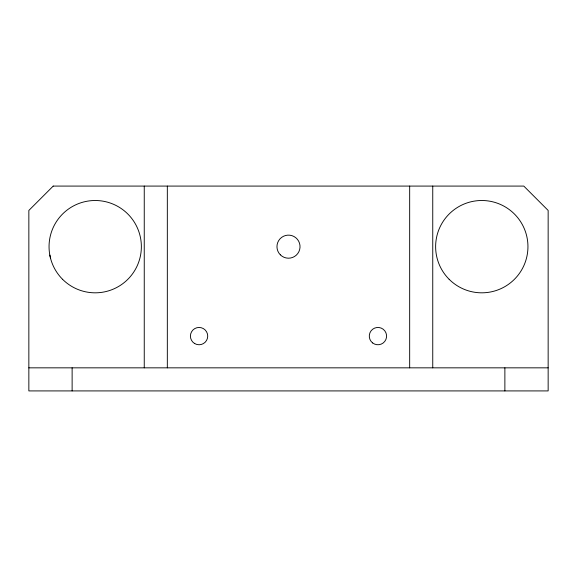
<?xml version="1.0" encoding="UTF-8"?>
<svg xmlns="http://www.w3.org/2000/svg" width="577" height="577" viewBox="0 0 577 577"><rect width="100%" height="100%" fill="white"/><g stroke="black" fill="none" stroke-linecap="round" stroke-linejoin="round"><path stroke-width="0.87" d="M28.85 367.837L548.15 367.837M49.867 255.128L50.617 258.611M504.875 367.837L504.875 390.917M432.75 186.082L432.75 367.837M409.67 186.082L409.67 367.837M167.33 186.082L167.33 367.837M144.25 186.082L144.25 367.837M72.125 367.837L72.125 390.917M53.207 186.082L28.85 210.439L28.85 390.917L548.15 390.917L548.15 210.439L523.793 186.082L53.207 186.082M372.641 342.947A8.655 8.655 0 0 0 386.511 337.264A8.655 8.655 0 0 0 374.653 328.097A8.655 8.655 0 0 0 372.641 342.947M194.737 343.596A8.655 8.655 0 0 0 207.72 336.102A8.655 8.655 0 0 0 194.737 328.609A8.655 8.655 0 0 0 194.737 343.596M449.151 279.304A46.16 46.16 0 0 0 526.375 258.604A46.16 46.16 0 0 0 469.844 202.073A46.16 46.16 0 0 0 449.151 279.304M62.568 279.304A46.16 46.16 0 0 0 139.793 258.611A46.16 46.16 0 0 0 83.261 202.08A46.16 46.16 0 0 0 62.568 279.304M280.335 254.818A11.54 11.54 0 0 0 299.643 249.646A11.54 11.54 0 0 0 285.514 235.517A11.54 11.54 0 0 0 280.335 254.818"/></g></svg>
